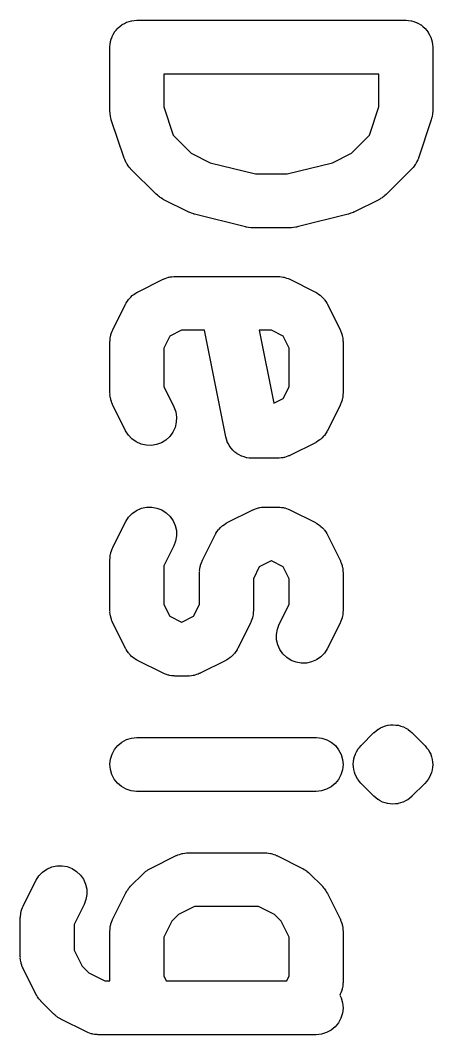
# Model space of a CAD drawing. Extents: x 0.7 to 15.8, y -5 to -0.9.
# Drawn here: x 0.9477 to 1.0382, y -2.9896 to -2.7668 of the extents above; entities that cross this region are included whole.
import ezdxf

# ---------------------------------------------------------------- set-up
doc = ezdxf.new("R2010")
doc.units = 0
doc.header["$MEASUREMENT"] = 0
doc.layers.add('BLACK', color=7, linetype='CONTINUOUS')

msp = doc.modelspace()

# ---------------------------------------------------------------- linework, layer by layer
at = {"layer": 'BLACK', "linetype": 'CONTINUOUS'}
for p, q in [((0.969153, -2.76852), (0.969586, -2.76818)), ((0.969586, -2.76818), (0.970016, -2.76782)), ((0.970016, -2.76782), (0.970035, -2.76781)), ((0.970035, -2.76781), (0.970051, -2.7678)), ((0.970051, -2.7678), (0.970544, -2.76754)), ((0.970544, -2.76754), (0.971034, -2.76728)), ((0.971034, -2.76728), (0.971054, -2.76728)), ((0.971054, -2.76728), (0.971072, -2.76727)), ((0.971072, -2.76727), (0.971607, -2.76711)), ((0.971607, -2.76711), (0.972138, -2.76695)), ((0.972138, -2.76695), (0.972158, -2.76695)), ((0.972158, -2.76695), (0.972178, -2.76694)), ((0.972178, -2.76694), (0.972731, -2.76689)), ((0.972731, -2.76689), (0.973285, -2.76684)), ((0.973285, -2.76684), (1.03234, -2.76684)), ((1.03234, -2.76684), (1.03238, -2.76684)), ((1.03238, -2.76684), (1.03238, -2.76684)), ((1.03238, -2.76684), (1.03238, -2.76684)), ((1.03238, -2.76684), (1.03242, -2.76684)), ((1.03242, -2.76684), (1.03297, -2.7669)), ((1.03297, -2.7669), (1.03353, -2.76696)), ((1.03353, -2.76696), (1.03355, -2.76696)), ((1.03355, -2.76696), (1.03357, -2.76697)), ((1.03357, -2.76697), (1.0341, -2.76714)), ((1.0341, -2.76714), (1.03463, -2.7673)), ((1.03463, -2.7673), (1.03465, -2.76731)), ((1.03465, -2.76731), (1.03467, -2.76732)), ((1.03467, -2.76732), (1.03515, -2.76758)), ((1.03515, -2.76758), (1.03564, -2.76785)), ((1.03564, -2.76785), (1.03566, -2.76786)), ((1.03566, -2.76786), (1.03568, -2.76787)), ((1.03568, -2.76787), (1.0361, -2.76823)), ((1.0361, -2.76823), (1.03653, -2.76858)), ((0.967676, -2.77098), (0.967841, -2.77045)), ((0.967841, -2.77045), (0.96785, -2.77044)), ((0.96785, -2.77044), (0.967857, -2.77042)), ((0.967857, -2.77042), (0.968124, -2.76993)), ((0.968124, -2.76993), (0.968389, -2.76944)), ((0.968389, -2.76944), (0.968402, -2.76942)), ((0.968402, -2.76942), (0.968412, -2.76941)), ((0.968412, -2.76941), (0.968769, -2.76898)), ((0.968769, -2.76898), (0.969123, -2.76855)), ((0.969123, -2.76855), (0.969139, -2.76854)), ((0.969139, -2.76854), (0.969153, -2.76852)), ((1.03653, -2.76858), (1.03654, -2.7686)), ((1.03654, -2.7686), (1.03656, -2.76861)), ((1.03656, -2.76861), (1.03691, -2.76904)), ((1.03691, -2.76904), (1.03726, -2.76948)), ((1.03726, -2.76948), (1.03727, -2.76949)), ((1.03727, -2.76949), (1.03728, -2.76951)), ((1.03728, -2.76951), (1.03754, -2.77)), ((1.03754, -2.77), (1.0378, -2.77049)), ((1.0378, -2.77049), (1.03781, -2.77051)), ((1.03781, -2.77051), (1.03782, -2.77053)), ((1.03782, -2.77053), (1.03797, -2.77107)), ((0.967379, -2.7727), (0.96738, -2.77266)), ((0.967379, -2.77274), (0.967379, -2.7727)), ((0.967379, -2.7727), (0.967379, -2.7727)), ((0.967379, -2.7727), (0.967379, -2.7727)), ((0.967379, -2.7868), (0.967379, -2.77274)), ((0.96738, -2.77266), (0.967442, -2.77211)), ((0.967442, -2.77211), (0.9675, -2.77156)), ((0.9675, -2.77156), (0.967506, -2.77154)), ((0.967506, -2.77154), (0.967508, -2.77152)), ((0.967508, -2.77152), (0.967676, -2.77098)), ((1.03797, -2.77107), (1.03813, -2.7716)), ((1.03813, -2.7716), (1.03813, -2.77162)), ((1.03813, -2.77162), (1.03814, -2.77164)), ((1.03814, -2.77164), (1.03819, -2.77219)), ((1.03819, -2.77219), (1.03825, -2.77274)), ((1.03825, -2.77274), (1.03825, -2.7868)), ((0.97919, -2.77865), (0.97919, -2.78585)), ((1.02643, -2.77865), (0.97919, -2.77865)), ((1.02643, -2.78585), (1.02643, -2.77865)), ((0.97919, -2.78585), (0.981258, -2.79205)), ((1.02437, -2.79205), (1.02643, -2.78585)), ((0.967411, -2.78713), (0.967379, -2.7868)), ((0.967416, -2.78747), (0.967411, -2.78713)), ((0.967468, -2.78771), (0.967416, -2.78747)), ((0.967492, -2.78795), (0.967468, -2.78771)), ((0.967587, -2.78827), (0.967492, -2.78795)), ((0.967657, -2.78859), (0.967587, -2.78827)), ((1.03802, -2.78835), (1.03794, -2.78867)), ((1.03812, -2.78803), (1.03802, -2.78835)), ((1.03814, -2.78779), (1.03812, -2.78803)), ((1.0382, -2.78755), (1.03814, -2.78779)), ((1.03821, -2.78722), (1.0382, -2.78755)), ((1.03824, -2.78689), (1.03821, -2.78722)), ((1.03825, -2.7868), (1.03824, -2.78689)), ((0.967682, -2.78867), (0.967657, -2.78859)), ((0.970494, -2.79711), (0.967682, -2.78867)), ((1.03794, -2.78867), (1.03513, -2.79711)), ((0.981258, -2.79205), (0.985219, -2.79601)), ((1.02041, -2.79601), (1.02437, -2.79205)), ((0.970565, -2.79727), (0.970494, -2.79711)), ((0.970614, -2.79743), (0.970565, -2.79727)), ((0.985219, -2.79601), (0.989407, -2.7981)), ((1.01622, -2.7981), (1.02041, -2.79601)), ((1.03503, -2.79734), (1.03498, -2.79751)), ((1.0351, -2.79719), (1.03503, -2.79734)), ((1.03513, -2.79711), (1.0351, -2.79719)), ((0.970799, -2.79779), (0.970614, -2.79743)), ((0.970964, -2.79816), (0.970799, -2.79779)), ((0.971064, -2.7983), (0.970964, -2.79816)), ((0.971144, -2.79846), (0.971064, -2.7983)), ((0.971396, -2.79877), (0.971144, -2.79846)), ((0.971629, -2.7991), (0.971396, -2.79877)), ((0.971755, -2.79922), (0.971629, -2.7991)), ((0.971863, -2.79936), (0.971755, -2.79922)), ((0.971921, -2.79942), (0.971863, -2.79936)), ((0.977545, -2.80504), (0.971921, -2.79942)), ((0.989407, -2.7981), (0.999321, -2.80058)), ((1.0063, -2.80058), (1.01622, -2.7981)), ((1.0337, -2.79942), (1.02808, -2.80504)), ((1.03381, -2.79928), (1.0337, -2.79942)), ((1.03394, -2.79916), (1.03381, -2.79928)), ((1.03418, -2.79884), (1.03394, -2.79916)), ((1.03443, -2.79853), (1.03418, -2.79884)), ((1.03452, -2.79837), (1.03443, -2.79853)), ((1.03462, -2.79823), (1.03452, -2.79837)), ((1.03479, -2.79787), (1.03462, -2.79823)), ((1.03498, -2.79751), (1.03479, -2.79787)), ((0.999321, -2.80058), (1.0063, -2.80058)), ((0.977802, -2.80525), (0.977545, -2.80504)), ((0.97804, -2.80548), (0.977802, -2.80525)), ((0.978246, -2.80562), (0.97804, -2.80548)), ((0.978436, -2.80577), (0.978246, -2.80562)), ((0.978728, -2.80593), (0.978436, -2.80577)), ((0.979007, -2.80611), (0.978728, -2.80593)), ((0.97908, -2.80615), (0.979007, -2.80611)), ((0.984704, -2.80896), (0.97908, -2.80615)), ((1.02654, -2.80615), (1.02092, -2.80896)), ((1.02682, -2.80597), (1.02654, -2.80615)), ((1.02712, -2.80582), (1.02682, -2.80597)), ((1.02731, -2.80566), (1.02712, -2.80582)), ((1.02752, -2.80553), (1.02731, -2.80566)), ((1.02776, -2.80531), (1.02752, -2.80553)), ((1.02802, -2.8051), (1.02776, -2.80531)), ((1.02808, -2.80504), (1.02802, -2.8051)), ((0.98473, -2.80897), (0.984704, -2.80896)), ((0.984753, -2.80898), (0.98473, -2.80897)), ((0.985268, -2.80917), (0.984753, -2.80898)), ((0.985781, -2.80937), (0.985268, -2.80917)), ((0.985807, -2.80938), (0.985781, -2.80937)), ((0.985833, -2.80939), (0.985807, -2.80938)), ((0.985913, -2.80941), (0.985833, -2.80939)), ((0.997162, -2.81222), (0.985913, -2.80941)), ((1.01971, -2.80941), (1.00846, -2.81222)), ((1.01974, -2.8094), (1.01971, -2.80941)), ((1.01976, -2.80939), (1.01974, -2.8094)), ((1.02028, -2.8092), (1.01976, -2.80939)), ((1.0208, -2.80902), (1.02028, -2.8092)), ((1.02082, -2.809), (1.0208, -2.80902)), ((1.02085, -2.809), (1.02082, -2.809)), ((1.02092, -2.80896), (1.02085, -2.809)), ((0.997266, -2.81223), (0.997162, -2.81222)), ((0.997366, -2.81227), (0.997266, -2.81223)), ((0.997835, -2.81232), (0.997366, -2.81227)), ((0.998302, -2.81239), (0.997835, -2.81232)), ((0.998407, -2.81238), (0.998302, -2.81239)), ((0.998511, -2.81239), (0.998407, -2.81238)), ((0.998594, -2.81239), (0.998511, -2.81239)), ((1.00703, -2.81239), (0.998594, -2.81239)), ((1.00714, -2.81238), (1.00703, -2.81239)), ((1.00724, -2.81239), (1.00714, -2.81238)), ((1.00771, -2.81233), (1.00724, -2.81239)), ((1.00818, -2.81228), (1.00771, -2.81233)), ((1.00828, -2.81225), (1.00818, -2.81228)), ((1.00838, -2.81224), (1.00828, -2.81225)), ((1.00846, -2.81222), (1.00838, -2.81224)), ((0.973456, -2.82652), (0.97908, -2.8237)), ((0.97908, -2.8237), (0.979154, -2.82367)), ((0.979154, -2.82367), (0.979317, -2.82361)), ((0.979317, -2.82361), (0.979471, -2.82353)), ((0.979471, -2.82353), (0.979857, -2.82341)), ((0.979857, -2.82341), (0.980236, -2.82327)), ((0.980236, -2.82327), (0.980408, -2.82324)), ((0.980408, -2.82324), (0.980574, -2.82319)), ((0.980574, -2.82319), (0.980976, -2.82315)), ((0.980976, -2.82315), (0.981374, -2.82309)), ((0.981374, -2.82309), (0.981548, -2.8231)), ((0.981548, -2.8231), (0.981721, -2.82308)), ((0.981721, -2.82308), (1.00422, -2.82308)), ((1.00422, -2.82308), (1.0043, -2.82308)), ((1.0043, -2.82308), (1.00447, -2.8231)), ((1.00447, -2.8231), (1.00465, -2.8231)), ((1.00465, -2.8231), (1.00504, -2.82316)), ((1.00504, -2.82316), (1.00545, -2.82321)), ((1.00545, -2.82321), (1.00561, -2.82326)), ((1.00561, -2.82326), (1.00578, -2.82329)), ((1.00578, -2.82329), (1.00616, -2.82344)), ((1.00616, -2.82344), (1.00654, -2.82356)), ((1.00654, -2.82356), (1.0067, -2.82364)), ((1.0067, -2.82364), (1.00686, -2.8237)), ((1.00686, -2.8237), (1.01248, -2.82652)), ((0.970974, -2.82886), (0.971235, -2.82849)), ((0.971235, -2.82849), (0.971479, -2.82812)), ((0.971479, -2.82812), (0.971568, -2.82803)), ((0.971568, -2.82803), (0.971642, -2.82792)), ((0.971642, -2.82792), (0.971969, -2.82761)), ((0.971969, -2.82761), (0.972282, -2.82729)), ((0.972282, -2.82729), (0.972387, -2.82722)), ((0.972387, -2.82722), (0.97248, -2.82713)), ((0.97248, -2.82713), (0.97286, -2.82689)), ((0.97286, -2.82689), (0.973231, -2.82664)), ((0.973231, -2.82664), (0.973348, -2.82658)), ((0.973348, -2.82658), (0.973456, -2.82652)), ((1.01248, -2.82652), (1.01256, -2.82655)), ((1.01256, -2.82655), (1.01266, -2.82662)), ((1.01266, -2.82662), (1.01278, -2.82668)), ((1.01278, -2.82668), (1.01315, -2.82694)), ((1.01315, -2.82694), (1.01352, -2.82718)), ((1.01352, -2.82718), (1.01362, -2.82727)), ((1.01362, -2.82727), (1.01372, -2.82734)), ((1.01372, -2.82734), (1.01403, -2.82767)), ((1.01403, -2.82767), (1.01435, -2.82798)), ((1.01435, -2.82798), (1.01442, -2.82809)), ((1.01442, -2.82809), (1.01451, -2.82818)), ((1.01451, -2.82818), (1.01475, -2.82856)), ((0.968003, -2.83478), (0.970815, -2.82916)), ((0.970815, -2.82916), (0.970852, -2.82908)), ((0.970852, -2.82908), (0.970921, -2.82898)), ((0.970921, -2.82898), (0.970974, -2.82886)), ((1.01475, -2.82856), (1.01501, -2.82893)), ((1.01501, -2.82893), (1.01506, -2.82905)), ((1.01506, -2.82905), (1.01512, -2.82916)), ((1.01512, -2.82916), (1.01794, -2.83478)), ((0.967735, -2.83548), (0.967857, -2.8351)), ((0.967857, -2.8351), (0.96794, -2.83494)), ((0.96794, -2.83494), (0.968003, -2.83478)), ((0.983115, -2.83489), (0.980498, -2.8362)), ((0.988128, -2.83489), (0.983115, -2.83489)), ((0.992803, -2.85827), (0.988128, -2.83489)), ((1.00017, -2.83489), (1.00338, -2.85092)), ((1.00282, -2.83489), (1.00017, -2.83489)), ((1.00544, -2.8362), (1.00282, -2.83489)), ((1.01794, -2.83478), (1.01797, -2.83486)), ((1.01797, -2.83486), (1.01803, -2.83502)), ((1.01803, -2.83502), (1.01811, -2.83517)), ((1.01811, -2.83517), (1.01823, -2.83556)), ((0.967379, -2.83742), (0.96738, -2.83734)), ((0.967379, -2.84867), (0.967379, -2.83742)), ((0.96738, -2.83734), (0.967399, -2.83717)), ((0.967395, -2.83699), (0.967463, -2.8366)), ((0.967399, -2.83717), (0.967395, -2.83699)), ((0.967463, -2.8366), (0.967508, -2.83619)), ((0.967508, -2.83619), (0.967561, -2.83603)), ((0.967561, -2.83603), (0.96759, -2.83586)), ((0.96759, -2.83586), (0.967735, -2.83548)), ((0.980498, -2.8362), (0.97919, -2.83882)), ((1.00675, -2.83882), (1.00544, -2.8362)), ((1.01823, -2.83556), (1.01837, -2.83594)), ((1.01837, -2.83594), (1.0184, -2.83611)), ((1.0184, -2.83611), (1.01845, -2.83628)), ((1.01845, -2.83628), (1.01849, -2.83668)), ((1.01849, -2.83668), (1.01855, -2.83708)), ((1.01855, -2.83708), (1.01854, -2.83725)), ((1.01854, -2.83725), (1.01856, -2.83742)), ((1.01856, -2.83742), (1.01856, -2.84867)), ((0.97919, -2.83882), (0.97919, -2.84728)), ((1.00675, -2.84728), (1.00675, -2.83882)), ((0.97919, -2.84728), (0.981379, -2.85165)), ((1.00544, -2.84989), (1.00675, -2.84728)), ((0.967396, -2.84884), (0.967379, -2.84867)), ((0.967389, -2.84902), (0.967396, -2.84884)), ((0.967452, -2.84942), (0.967389, -2.84902)), ((0.967492, -2.84982), (0.967452, -2.84942)), ((0.967542, -2.84998), (0.967492, -2.84982)), ((0.967569, -2.85016), (0.967542, -2.84998)), ((0.967708, -2.85054), (0.967569, -2.85016)), ((0.967825, -2.85092), (0.967708, -2.85054)), ((1.00338, -2.85092), (1.00544, -2.84989)), ((1.0182, -2.85061), (1.01808, -2.851)), ((1.01835, -2.85024), (1.0182, -2.85061)), ((1.01838, -2.85006), (1.01835, -2.85024)), ((1.01843, -2.8499), (1.01838, -2.85006)), ((1.01848, -2.8495), (1.01843, -2.8499)), ((1.01854, -2.8491), (1.01848, -2.8495)), ((1.01856, -2.84875), (1.01854, -2.84893)), ((1.01854, -2.84893), (1.01854, -2.8491)), ((1.01856, -2.84867), (1.01856, -2.84875)), ((0.967906, -2.85108), (0.967825, -2.85092)), ((0.967966, -2.85124), (0.967906, -2.85108)), ((0.968003, -2.85131), (0.967966, -2.85124)), ((0.970815, -2.85694), (0.968003, -2.85131)), ((0.981379, -2.85165), (0.981415, -2.85173)), ((0.981415, -2.85173), (0.981812, -2.85281)), ((0.981812, -2.85281), (0.981992, -2.85395)), ((1.01794, -2.85131), (1.01512, -2.85694)), ((1.018, -2.85115), (1.01794, -2.85131)), ((1.01808, -2.851), (1.018, -2.85115)), ((0.981947, -2.8551), (0.981679, -2.85622)), ((0.981992, -2.85395), (0.981947, -2.8551)), ((0.971428, -2.85791), (0.970815, -2.85694)), ((0.981199, -2.85727), (0.980524, -2.8582)), ((0.981679, -2.85622), (0.981199, -2.85727)), ((1.01497, -2.85723), (1.0147, -2.8576)), ((1.01502, -2.85712), (1.01497, -2.85723)), ((1.01509, -2.85701), (1.01502, -2.85712)), ((1.01512, -2.85694), (1.01509, -2.85701)), ((0.97222, -2.85875), (0.971428, -2.85791)), ((0.973159, -2.85942), (0.97222, -2.85875)), ((0.97421, -2.85989), (0.973159, -2.85942)), ((0.978701, -2.8596), (0.977622, -2.86)), ((0.979681, -2.85899), (0.978701, -2.8596)), ((0.980524, -2.8582), (0.979681, -2.85899)), ((0.992963, -2.85879), (0.992803, -2.85827)), ((0.993118, -2.85932), (0.992963, -2.85879)), ((0.993131, -2.85934), (0.993118, -2.85932)), ((0.993138, -2.85937), (0.993131, -2.85934)), ((0.993398, -2.85985), (0.993138, -2.85937)), ((1.01248, -2.85958), (1.00686, -2.86239)), ((1.01259, -2.85951), (1.01248, -2.85958)), ((1.01271, -2.85946), (1.01259, -2.85951)), ((1.01308, -2.8592), (1.01271, -2.85946)), ((1.01346, -2.85896), (1.01308, -2.8592)), ((1.01355, -2.85888), (1.01346, -2.85896)), ((1.01366, -2.8588), (1.01355, -2.85888)), ((1.01397, -2.85848), (1.01366, -2.8588)), ((1.0143, -2.85817), (1.01397, -2.85848)), ((1.01437, -2.85807), (1.0143, -2.85817)), ((1.01446, -2.85798), (1.01437, -2.85807)), ((1.0147, -2.8576), (1.01446, -2.85798)), ((0.975333, -2.86015), (0.97421, -2.85989)), ((0.976485, -2.86019), (0.975333, -2.86015)), ((0.977622, -2.86), (0.976485, -2.86019)), ((0.993652, -2.86034), (0.993398, -2.85985)), ((0.993669, -2.86036), (0.993652, -2.86034)), ((0.993681, -2.86039), (0.993669, -2.86036)), ((0.99403, -2.86081), (0.993681, -2.86039)), ((0.994375, -2.86124), (0.99403, -2.86081)), ((0.994395, -2.86126), (0.994375, -2.86124)), ((0.994412, -2.86128), (0.994395, -2.86126)), ((0.994838, -2.86163), (0.994412, -2.86128)), ((0.995257, -2.86198), (0.994838, -2.86163)), ((0.99528, -2.86199), (0.995257, -2.86198)), ((0.995301, -2.86201), (0.99528, -2.86199)), ((0.995789, -2.86227), (0.995301, -2.86201)), ((0.996267, -2.86254), (0.995789, -2.86227)), ((0.996293, -2.86254), (0.996267, -2.86254)), ((0.996316, -2.86256), (0.996293, -2.86254)), ((0.996842, -2.86272), (0.996316, -2.86256)), ((0.997366, -2.86288), (0.996842, -2.86272)), ((0.997392, -2.86289), (0.997366, -2.86288)), ((0.997418, -2.86289), (0.997392, -2.86289)), ((0.997966, -2.86295), (0.997418, -2.86289)), ((0.998511, -2.86301), (0.997966, -2.86295)), ((0.998563, -2.86301), (0.998511, -2.86301)), ((0.998564, -2.86301), (0.998563, -2.86301)), ((0.998565, -2.86301), (0.998564, -2.86301)), ((0.998594, -2.86301), (0.998565, -2.86301)), ((1.00422, -2.86301), (0.998594, -2.86301)), ((1.00439, -2.863), (1.00422, -2.86301)), ((1.00456, -2.863), (1.00439, -2.863)), ((1.00496, -2.86294), (1.00456, -2.863)), ((1.00537, -2.8629), (1.00496, -2.86294)), ((1.00553, -2.86285), (1.00537, -2.8629)), ((1.0057, -2.86282), (1.00553, -2.86285)), ((1.00608, -2.86268), (1.0057, -2.86282)), ((1.00647, -2.86257), (1.00608, -2.86268)), ((1.00662, -2.86249), (1.00647, -2.86257)), ((1.00679, -2.86243), (1.00662, -2.86249)), ((1.00686, -2.86239), (1.00679, -2.86243)), ((0.971479, -2.87592), (0.972282, -2.8751)), ((0.972282, -2.8751), (0.973231, -2.87444)), ((0.973231, -2.87444), (0.974288, -2.87398)), ((0.974288, -2.87398), (0.975414, -2.87374)), ((0.975414, -2.87374), (0.976567, -2.87372)), ((0.976567, -2.87372), (0.977701, -2.87392)), ((0.977701, -2.87392), (0.978775, -2.87434)), ((0.978775, -2.87434), (0.979746, -2.87496)), ((0.979746, -2.87496), (0.980578, -2.87576)), ((0.993141, -2.87713), (0.998765, -2.87432)), ((0.998765, -2.87432), (0.998839, -2.87429)), ((0.998839, -2.87429), (0.999002, -2.87423)), ((0.999002, -2.87423), (0.999156, -2.87414)), ((0.999156, -2.87414), (0.999542, -2.87403)), ((0.999542, -2.87403), (0.999921, -2.87389)), ((0.999921, -2.87389), (1.00009, -2.87386)), ((1.00009, -2.87386), (1.00026, -2.87381)), ((1.00026, -2.87381), (1.00066, -2.87377)), ((1.00066, -2.87377), (1.00106, -2.87371)), ((1.00106, -2.87371), (1.00123, -2.87372)), ((1.00123, -2.87372), (1.00141, -2.8737)), ((1.00141, -2.8737), (1.00422, -2.8737)), ((1.00422, -2.8737), (1.0043, -2.8737)), ((1.0043, -2.8737), (1.00447, -2.87372)), ((1.00447, -2.87372), (1.00465, -2.87371)), ((1.00465, -2.87371), (1.00504, -2.87378)), ((1.00504, -2.87378), (1.00545, -2.87383)), ((1.00545, -2.87383), (1.00561, -2.87388)), ((1.00561, -2.87388), (1.00578, -2.87391)), ((1.00578, -2.87391), (1.00616, -2.87405)), ((1.00616, -2.87405), (1.00654, -2.87418)), ((1.00654, -2.87418), (1.0067, -2.87426)), ((1.0067, -2.87426), (1.00686, -2.87432)), ((1.00686, -2.87432), (1.01248, -2.87713)), ((0.968003, -2.88259), (0.970815, -2.87696)), ((0.970815, -2.87696), (0.970852, -2.87689)), ((0.970852, -2.87689), (0.971479, -2.87592)), ((0.980578, -2.87576), (0.98124, -2.8767)), ((0.98124, -2.8767), (0.981706, -2.87776)), ((0.992165, -2.87775), (0.992546, -2.87751)), ((0.992546, -2.87751), (0.992916, -2.87725)), ((0.992916, -2.87725), (0.993033, -2.8772)), ((0.993033, -2.8772), (0.993141, -2.87713)), ((1.01248, -2.87713), (1.01256, -2.87717)), ((1.01256, -2.87717), (1.01266, -2.87724)), ((1.01266, -2.87724), (1.01278, -2.87729)), ((1.01278, -2.87729), (1.01315, -2.87756)), ((0.981706, -2.87776), (0.981958, -2.87888)), ((0.981958, -2.87888), (0.981987, -2.88003)), ((0.9905, -2.87978), (0.990537, -2.8797)), ((0.990537, -2.8797), (0.990606, -2.8796)), ((0.990606, -2.8796), (0.990659, -2.87948)), ((0.990659, -2.87948), (0.99092, -2.87911)), ((0.99092, -2.87911), (0.991164, -2.87874)), ((0.991164, -2.87874), (0.991253, -2.87864)), ((0.991253, -2.87864), (0.991327, -2.87854)), ((0.991327, -2.87854), (0.991654, -2.87823)), ((0.991654, -2.87823), (0.991967, -2.87791)), ((0.991967, -2.87791), (0.992072, -2.87784)), ((0.992072, -2.87784), (0.992165, -2.87775)), ((1.01315, -2.87756), (1.01352, -2.8778)), ((1.01352, -2.8778), (1.01362, -2.87789)), ((1.01362, -2.87789), (1.01372, -2.87796)), ((1.01372, -2.87796), (1.01403, -2.87829)), ((1.01403, -2.87829), (1.01435, -2.8786)), ((1.01435, -2.8786), (1.01442, -2.87871)), ((1.01442, -2.87871), (1.01451, -2.8788)), ((1.01451, -2.8788), (1.01475, -2.87918)), ((1.01475, -2.87918), (1.01501, -2.87955)), ((1.01501, -2.87955), (1.01506, -2.87967)), ((1.01506, -2.87967), (1.01512, -2.87978)), ((0.981791, -2.88117), (0.981379, -2.88225)), ((0.981987, -2.88003), (0.981791, -2.88117)), ((0.987688, -2.8854), (0.9905, -2.87978)), ((1.01512, -2.87978), (1.01794, -2.8854)), ((0.967463, -2.8844), (0.967508, -2.884)), ((0.967508, -2.884), (0.967561, -2.88384)), ((0.967561, -2.88384), (0.96759, -2.88366)), ((0.96759, -2.88366), (0.967735, -2.88329)), ((0.967735, -2.88329), (0.967857, -2.8829)), ((0.967857, -2.8829), (0.96794, -2.88275)), ((0.96794, -2.88275), (0.968003, -2.88259)), ((0.981379, -2.88225), (0.97919, -2.88662)), ((0.967379, -2.88523), (0.96738, -2.88515)), ((0.967379, -2.89648), (0.967379, -2.88523)), ((0.96738, -2.88515), (0.967399, -2.88497)), ((0.967395, -2.8848), (0.967463, -2.8844)), ((0.967399, -2.88497), (0.967395, -2.8848)), ((0.987275, -2.88648), (0.98742, -2.8861)), ((0.98742, -2.8861), (0.987542, -2.88571)), ((0.987542, -2.88571), (0.987625, -2.88556)), ((0.987625, -2.88556), (0.987688, -2.8854)), ((1.0028, -2.88551), (1.00018, -2.88682)), ((1.00282, -2.88551), (1.0028, -2.88551)), ((1.00544, -2.88682), (1.00282, -2.88551)), ((1.01794, -2.8854), (1.01797, -2.88547)), ((1.01797, -2.88547), (1.01803, -2.88564)), ((1.01803, -2.88564), (1.01811, -2.88579)), ((1.01811, -2.88579), (1.01823, -2.88618)), ((1.01823, -2.88618), (1.01837, -2.88656)), ((0.97919, -2.88662), (0.97919, -2.89508)), ((0.987064, -2.88804), (0.987065, -2.88796)), ((0.987064, -2.89508), (0.987064, -2.88804)), ((0.987065, -2.88796), (0.987084, -2.88779)), ((0.98708, -2.88761), (0.987148, -2.88721)), ((0.987084, -2.88779), (0.98708, -2.88761)), ((0.987148, -2.88721), (0.987193, -2.88681)), ((0.987193, -2.88681), (0.987246, -2.88665)), ((0.987246, -2.88665), (0.987275, -2.88648)), ((1.00018, -2.88682), (0.998875, -2.88944)), ((1.00675, -2.88944), (1.00544, -2.88682)), ((1.01837, -2.88656), (1.0184, -2.88673)), ((1.0184, -2.88673), (1.01845, -2.88689)), ((1.01845, -2.88689), (1.01849, -2.8873)), ((1.01849, -2.8873), (1.01855, -2.88769)), ((1.01855, -2.88769), (1.01854, -2.88787)), ((1.01854, -2.88787), (1.01856, -2.88804)), ((1.01856, -2.88804), (1.01856, -2.89648)), ((0.998875, -2.88944), (0.998875, -2.89648)), ((1.00675, -2.89508), (1.00675, -2.88944)), ((0.97919, -2.89508), (0.980498, -2.8977)), ((0.985756, -2.8977), (0.987064, -2.89508)), ((1.00456, -2.89946), (1.00675, -2.89508)), ((0.967396, -2.89665), (0.967379, -2.89648)), ((0.967389, -2.89682), (0.967396, -2.89665)), ((0.967452, -2.89722), (0.967389, -2.89682)), ((0.967492, -2.89762), (0.967452, -2.89722)), ((0.998791, -2.8973), (0.998746, -2.89771)), ((0.99886, -2.89691), (0.998791, -2.8973)), ((0.998875, -2.89656), (0.998855, -2.89673)), ((0.998855, -2.89673), (0.99886, -2.89691)), ((0.998875, -2.89648), (0.998875, -2.89656)), ((1.01848, -2.8973), (1.01843, -2.89771)), ((1.01854, -2.89691), (1.01848, -2.8973)), ((1.01856, -2.89656), (1.01854, -2.89673)), ((1.01854, -2.89673), (1.01854, -2.89691)), ((1.01856, -2.89648), (1.01856, -2.89656)), ((0.967542, -2.89779), (0.967492, -2.89762)), ((0.967569, -2.89796), (0.967542, -2.89779)), ((0.967708, -2.89834), (0.967569, -2.89796)), ((0.967825, -2.89873), (0.967708, -2.89834)), ((0.967906, -2.89888), (0.967825, -2.89873)), ((0.967966, -2.89904), (0.967906, -2.89888)), ((0.968003, -2.89912), (0.967966, -2.89904)), ((0.970815, -2.90474), (0.968003, -2.89912)), ((0.980498, -2.8977), (0.983115, -2.89901)), ((0.983115, -2.89901), (0.983139, -2.89901)), ((0.983139, -2.89901), (0.985756, -2.8977)), ((0.998252, -2.89912), (0.99544, -2.90474)), ((0.998314, -2.89896), (0.998252, -2.89912)), ((0.998398, -2.8988), (0.998314, -2.89896)), ((0.99852, -2.89842), (0.998398, -2.8988)), ((0.998664, -2.89804), (0.99852, -2.89842)), ((0.998693, -2.89787), (0.998664, -2.89804)), ((0.998746, -2.89771), (0.998693, -2.89787)), ((1.00415, -2.90054), (1.00456, -2.89946)), ((1.01794, -2.89912), (1.01512, -2.90474)), ((1.018, -2.89896), (1.01794, -2.89912)), ((1.01808, -2.8988), (1.018, -2.89896)), ((1.0182, -2.89842), (1.01808, -2.8988)), ((1.01835, -2.89804), (1.0182, -2.89842)), ((1.01838, -2.89787), (1.01835, -2.89804)), ((1.01843, -2.89771), (1.01838, -2.89787)), ((1.00395, -2.90167), (1.00415, -2.90054)), ((1.00398, -2.90283), (1.00395, -2.90167)), ((1.00423, -2.90395), (1.00398, -2.90283)), ((1.0047, -2.905), (1.00423, -2.90395)), ((0.970883, -2.90485), (0.970815, -2.90474)), ((0.970933, -2.90497), (0.970883, -2.90485)), ((0.971189, -2.90534), (0.970933, -2.90497)), ((0.971428, -2.90572), (0.971189, -2.90534)), ((0.971516, -2.90581), (0.971428, -2.90572)), ((0.971588, -2.90592), (0.971516, -2.90581)), ((0.971911, -2.90623), (0.971588, -2.90592)), ((0.97222, -2.90656), (0.971911, -2.90623)), ((0.994285, -2.90629), (0.993972, -2.90661)), ((0.994612, -2.90598), (0.994285, -2.90629)), ((0.994686, -2.90587), (0.994612, -2.90598)), ((0.994775, -2.90578), (0.994686, -2.90587)), ((0.995019, -2.90541), (0.994775, -2.90578)), ((0.99528, -2.90504), (0.995019, -2.90541)), ((0.995333, -2.90492), (0.99528, -2.90504)), ((0.995402, -2.90482), (0.995333, -2.90492)), ((0.99544, -2.90474), (0.995402, -2.90482)), ((1.00536, -2.90595), (1.0047, -2.905)), ((1.00619, -2.90675), (1.00536, -2.90595)), ((1.01446, -2.90578), (1.01366, -2.90661)), ((1.01509, -2.90482), (1.01446, -2.90578)), ((1.01512, -2.90474), (1.01509, -2.90482)), ((0.972324, -2.90663), (0.97222, -2.90656)), ((0.972415, -2.90672), (0.972324, -2.90663)), ((0.972792, -2.90696), (0.972415, -2.90672)), ((0.973159, -2.90722), (0.972792, -2.90696)), ((0.973275, -2.90728), (0.973159, -2.90722)), ((0.973382, -2.90735), (0.973275, -2.90728)), ((0.973456, -2.90738), (0.973382, -2.90735)), ((0.97908, -2.9102), (0.973456, -2.90738)), ((0.992799, -2.90738), (0.987174, -2.9102)), ((0.992907, -2.90732), (0.992799, -2.90738)), ((0.993024, -2.90727), (0.992907, -2.90732)), ((0.993394, -2.90701), (0.993024, -2.90727)), ((0.993774, -2.90677), (0.993394, -2.90701)), ((0.993867, -2.90668), (0.993774, -2.90677)), ((0.993972, -2.90661), (0.993867, -2.90668)), ((1.00716, -2.90737), (1.00619, -2.90675)), ((1.00824, -2.90779), (1.00716, -2.90737)), ((1.00937, -2.90799), (1.00824, -2.90779)), ((1.01052, -2.90797), (1.00937, -2.90799)), ((1.01165, -2.90772), (1.01052, -2.90797)), ((1.01271, -2.90727), (1.01165, -2.90772)), ((1.01366, -2.90661), (1.01271, -2.90727)), ((0.979242, -2.91026), (0.97908, -2.9102)), ((0.979395, -2.91034), (0.979242, -2.91026)), ((0.979779, -2.91046), (0.979395, -2.91034)), ((0.980156, -2.91061), (0.979779, -2.91046)), ((0.980327, -2.91064), (0.980156, -2.91061)), ((0.980493, -2.91069), (0.980327, -2.91064)), ((0.980894, -2.91074), (0.980493, -2.91069)), ((0.981292, -2.9108), (0.980894, -2.91074)), ((0.981466, -2.9108), (0.981292, -2.9108)), ((0.981639, -2.91082), (0.981466, -2.9108)), ((0.981721, -2.91082), (0.981639, -2.91082)), ((0.984533, -2.91082), (0.981721, -2.91082)), ((0.984706, -2.9108), (0.984533, -2.91082)), ((0.98488, -2.91081), (0.984706, -2.9108)), ((0.985278, -2.91075), (0.98488, -2.91081)), ((0.98568, -2.91071), (0.985278, -2.91075)), ((0.985847, -2.91066), (0.98568, -2.91071)), ((0.986018, -2.91063), (0.985847, -2.91066)), ((0.986397, -2.91049), (0.986018, -2.91063)), ((0.986784, -2.91037), (0.986397, -2.91049)), ((0.986937, -2.91029), (0.986784, -2.91037)), ((0.9871, -2.91023), (0.986937, -2.91029)), ((0.987174, -2.9102), (0.9871, -2.91023)), ((1.02681, -2.9222), (1.0273, -2.92194)), ((1.0273, -2.92194), (1.02732, -2.92194)), ((1.02732, -2.92194), (1.02733, -2.92193)), ((1.02733, -2.92193), (1.02787, -2.92177)), ((1.02787, -2.92177), (1.0284, -2.92161)), ((1.0284, -2.92161), (1.02842, -2.92161)), ((1.02842, -2.92161), (1.02844, -2.92161)), ((1.02844, -2.92161), (1.02899, -2.92156)), ((1.02899, -2.92156), (1.02955, -2.92151)), ((1.02955, -2.92151), (1.02957, -2.92151)), ((1.02957, -2.92151), (1.02959, -2.92151)), ((1.02959, -2.92151), (1.03014, -2.92157)), ((1.03014, -2.92157), (1.03069, -2.92162)), ((1.03069, -2.92162), (1.03071, -2.92163)), ((1.03071, -2.92163), (1.03074, -2.92163)), ((1.03074, -2.92163), (1.03127, -2.9218)), ((1.03127, -2.9218), (1.0318, -2.92196)), ((1.0318, -2.92196), (1.03182, -2.92197)), ((1.03182, -2.92197), (1.03184, -2.92198)), ((1.03184, -2.92198), (1.03232, -2.92224)), ((1.02254, -2.92605), (1.02535, -2.92324)), ((1.02535, -2.92324), (1.02538, -2.92321)), ((1.02538, -2.92321), (1.02541, -2.92318)), ((1.02538, -2.92321), (1.02538, -2.92321)), ((1.02538, -2.92321), (1.02538, -2.92321)), ((1.02541, -2.92318), (1.02584, -2.92283)), ((1.02584, -2.92283), (1.02628, -2.92248)), ((1.02628, -2.92248), (1.02629, -2.92247)), ((1.02629, -2.92247), (1.02631, -2.92246)), ((1.02631, -2.92246), (1.02681, -2.9222)), ((1.03232, -2.92224), (1.03281, -2.9225)), ((1.03281, -2.9225), (1.03283, -2.92252)), ((1.03283, -2.92252), (1.03285, -2.92253)), ((1.03285, -2.92253), (1.03327, -2.92288)), ((1.03327, -2.92288), (1.0337, -2.92324)), ((1.0337, -2.92324), (1.03652, -2.92605)), ((0.968389, -2.92692), (0.969123, -2.92603)), ((0.969123, -2.92603), (0.970016, -2.9253)), ((0.970016, -2.9253), (0.971034, -2.92476)), ((0.971034, -2.92476), (0.972138, -2.92443)), ((0.972138, -2.92443), (0.973285, -2.92432)), ((0.973285, -2.92432), (1.01265, -2.92432)), ((1.01265, -2.92432), (1.01274, -2.92432)), ((1.01274, -2.92432), (1.01388, -2.92445)), ((1.01388, -2.92445), (1.01498, -2.9248)), ((1.01498, -2.9248), (1.01599, -2.92535)), ((1.01599, -2.92535), (1.01687, -2.92609)), ((1.01687, -2.92609), (1.0176, -2.92699)), ((1.02183, -2.9269), (1.02219, -2.92648)), ((1.02219, -2.92648), (1.02254, -2.92605)), ((1.03652, -2.92605), (1.03654, -2.92608)), ((1.03654, -2.92608), (1.03654, -2.92608)), ((1.03654, -2.92608), (1.03655, -2.92608)), ((1.03655, -2.92608), (1.03656, -2.92609)), ((1.03656, -2.92609), (1.03656, -2.92609)), ((1.03656, -2.92609), (1.03656, -2.92609)), ((1.03656, -2.92609), (1.03657, -2.92611)), ((1.03657, -2.92611), (1.03692, -2.92654)), ((1.03692, -2.92654), (1.03727, -2.92697)), ((0.9675, -2.92904), (0.967841, -2.92794)), ((0.967841, -2.92794), (0.968389, -2.92692)), ((1.0176, -2.92699), (1.01813, -2.92801)), ((1.01813, -2.92801), (1.01846, -2.92912)), ((1.02093, -2.92902), (1.0211, -2.92849)), ((1.0211, -2.92849), (1.02126, -2.92795)), ((1.02126, -2.92795), (1.02127, -2.92794)), ((1.02127, -2.92794), (1.02128, -2.92793)), ((1.02127, -2.92794), (1.02127, -2.92794)), ((1.02128, -2.92792), (1.02155, -2.92743)), ((1.02128, -2.92793), (1.02128, -2.92792)), ((1.02155, -2.92743), (1.02181, -2.92694)), ((1.02181, -2.92693), (1.02182, -2.92692)), ((1.02181, -2.92694), (1.02181, -2.92693)), ((1.02182, -2.92692), (1.02183, -2.92691)), ((1.02183, -2.92691), (1.02183, -2.9269)), ((1.03727, -2.92697), (1.03727, -2.92698)), ((1.03727, -2.92698), (1.03728, -2.92699)), ((1.03728, -2.92699), (1.03729, -2.927)), ((1.03729, -2.927), (1.03729, -2.92701)), ((1.03729, -2.92701), (1.03755, -2.9275)), ((1.03755, -2.9275), (1.03781, -2.92799)), ((1.03781, -2.92799), (1.03781, -2.928)), ((1.03781, -2.928), (1.03782, -2.92801)), ((1.03782, -2.92801), (1.03782, -2.92802)), ((1.03782, -2.92802), (1.03782, -2.92803)), ((1.03782, -2.92803), (1.03798, -2.92856)), ((1.03798, -2.92856), (1.03814, -2.9291)), ((0.967379, -2.93018), (0.9675, -2.92904)), ((0.967484, -2.93133), (0.967379, -2.93018)), ((1.01856, -2.93026), (1.01844, -2.93141)), ((1.01846, -2.92912), (1.01856, -2.93026)), ((1.02081, -2.93016), (1.02087, -2.92961)), ((1.02081, -2.93017), (1.02081, -2.93016)), ((1.02081, -2.93018), (1.02081, -2.93017)), ((1.02081, -2.93019), (1.02081, -2.93018)), ((1.02081, -2.9302), (1.02081, -2.93019)), ((1.02086, -2.93076), (1.02081, -2.9302)), ((1.02091, -2.93131), (1.02086, -2.93076)), ((1.02087, -2.92961), (1.02093, -2.92906)), ((1.02093, -2.92903), (1.02093, -2.92902)), ((1.02093, -2.92904), (1.02093, -2.92903)), ((1.02093, -2.92905), (1.02093, -2.92904)), ((1.02093, -2.92906), (1.02093, -2.92905)), ((1.03818, -2.93084), (1.03813, -2.93139)), ((1.03814, -2.9291), (1.03814, -2.92911)), ((1.03814, -2.92911), (1.03814, -2.92912)), ((1.03814, -2.92912), (1.03814, -2.92913)), ((1.03814, -2.92913), (1.03814, -2.92914)), ((1.03814, -2.92914), (1.03819, -2.92969)), ((1.03824, -2.93029), (1.03818, -2.93084)), ((1.03819, -2.92969), (1.03825, -2.93024)), ((1.03825, -2.93024), (1.03824, -2.93025)), ((1.03824, -2.93025), (1.03825, -2.93026)), ((1.03825, -2.93026), (1.03824, -2.93027)), ((1.03824, -2.93027), (1.03824, -2.93029)), ((0.967809, -2.93244), (0.967484, -2.93133)), ((0.968343, -2.93346), (0.967809, -2.93244)), ((1.0181, -2.93251), (1.01755, -2.93353)), ((1.01844, -2.93141), (1.0181, -2.93251)), ((1.02091, -2.93132), (1.02091, -2.93131)), ((1.02091, -2.93133), (1.02091, -2.93132)), ((1.02092, -2.93134), (1.02091, -2.93133)), ((1.02092, -2.93135), (1.02092, -2.93134)), ((1.02108, -2.93189), (1.02092, -2.93135)), ((1.02123, -2.93242), (1.02108, -2.93189)), ((1.02124, -2.93243), (1.02123, -2.93242)), ((1.02124, -2.93244), (1.02124, -2.93243)), ((1.02124, -2.93245), (1.02124, -2.93244)), ((1.02125, -2.93245), (1.02124, -2.93245)), ((1.02151, -2.93295), (1.02125, -2.93245)), ((1.02176, -2.93344), (1.02151, -2.93295)), ((1.03751, -2.93302), (1.03725, -2.93351)), ((1.03778, -2.93253), (1.03751, -2.93302)), ((1.03779, -2.9325), (1.03778, -2.93251)), ((1.03778, -2.93251), (1.03778, -2.93252)), ((1.03778, -2.93252), (1.03778, -2.93253)), ((1.03795, -2.93196), (1.03779, -2.93249)), ((1.03779, -2.93249), (1.03779, -2.9325)), ((1.03812, -2.93143), (1.03795, -2.93196)), ((1.03813, -2.9314), (1.03812, -2.93141)), ((1.03812, -2.93141), (1.03812, -2.93142)), ((1.03812, -2.93142), (1.03812, -2.93143)), ((1.03813, -2.93139), (1.03813, -2.9314)), ((0.969065, -2.93436), (0.968343, -2.93346)), ((0.969948, -2.9351), (0.969065, -2.93436)), ((0.970958, -2.93565), (0.969948, -2.9351)), ((1.01592, -2.93514), (1.01491, -2.93568)), ((1.01682, -2.93441), (1.01592, -2.93514)), ((1.01755, -2.93353), (1.01682, -2.93441)), ((1.02177, -2.93345), (1.02176, -2.93344)), ((1.02177, -2.93346), (1.02177, -2.93345)), ((1.02178, -2.93347), (1.02177, -2.93346)), ((1.02179, -2.93347), (1.02178, -2.93347)), ((1.02213, -2.9339), (1.02179, -2.93347)), ((1.02248, -2.93434), (1.02213, -2.9339)), ((1.0225, -2.93435), (1.02248, -2.93434)), ((1.0225, -2.93436), (1.0225, -2.93435)), ((1.02251, -2.93437), (1.0225, -2.93436)), ((1.0225, -2.93436), (1.0225, -2.93436)), ((1.02254, -2.9344), (1.02251, -2.93437)), ((1.02251, -2.93437), (1.02251, -2.93437)), ((1.02251, -2.93437), (1.02251, -2.93437)), ((1.02535, -2.93721), (1.02254, -2.9344)), ((1.03652, -2.9344), (1.0337, -2.93721)), ((1.03687, -2.93397), (1.03652, -2.9344)), ((1.03722, -2.93354), (1.03687, -2.93397)), ((1.03723, -2.93353), (1.03722, -2.93354)), ((1.03724, -2.93353), (1.03723, -2.93353)), ((1.03725, -2.93351), (1.03724, -2.93352)), ((1.03724, -2.93352), (1.03724, -2.93353)), ((0.972057, -2.936), (0.970958, -2.93565)), ((0.973202, -2.93613), (0.972057, -2.936)), ((0.973285, -2.93613), (0.973202, -2.93613)), ((1.01265, -2.93613), (0.973285, -2.93613)), ((1.0138, -2.93602), (1.01265, -2.93613)), ((1.01491, -2.93568), (1.0138, -2.93602)), ((1.02578, -2.93756), (1.02535, -2.93721)), ((1.02621, -2.93792), (1.02578, -2.93756)), ((1.03321, -2.93761), (1.03278, -2.93797)), ((1.03364, -2.93727), (1.03321, -2.93761)), ((1.03367, -2.93724), (1.03364, -2.93727)), ((1.03368, -2.93724), (1.03367, -2.93724)), ((1.03367, -2.93724), (1.03367, -2.93724)), ((1.0337, -2.93721), (1.03368, -2.93724)), ((1.02623, -2.93793), (1.02621, -2.93792)), ((1.02624, -2.93794), (1.02623, -2.93793)), ((1.02673, -2.93821), (1.02624, -2.93794)), ((1.02722, -2.93847), (1.02673, -2.93821)), ((1.02724, -2.93848), (1.02722, -2.93847)), ((1.02726, -2.93849), (1.02724, -2.93848)), ((1.02779, -2.93865), (1.02726, -2.93849)), ((1.02832, -2.93882), (1.02779, -2.93865)), ((1.02834, -2.93882), (1.02832, -2.93882)), ((1.02836, -2.93882), (1.02834, -2.93882)), ((1.02891, -2.93888), (1.02836, -2.93882)), ((1.02947, -2.93894), (1.02891, -2.93888)), ((1.02949, -2.93894), (1.02947, -2.93894)), ((1.02951, -2.93894), (1.02949, -2.93894)), ((1.03006, -2.93889), (1.02951, -2.93894)), ((1.03061, -2.93884), (1.03006, -2.93889)), ((1.03063, -2.93883), (1.03061, -2.93884)), ((1.03065, -2.93883), (1.03063, -2.93883)), ((1.03119, -2.93867), (1.03065, -2.93883)), ((1.03172, -2.93852), (1.03119, -2.93867)), ((1.03174, -2.93851), (1.03172, -2.93852)), ((1.03176, -2.9385), (1.03174, -2.93851)), ((1.03225, -2.93824), (1.03176, -2.9385)), ((1.03274, -2.93799), (1.03225, -2.93824)), ((1.03276, -2.93798), (1.03274, -2.93799)), ((1.03278, -2.93797), (1.03276, -2.93798)), ((0.976268, -2.95306), (0.981892, -2.95025)), ((0.981892, -2.95025), (0.981966, -2.95021)), ((0.981966, -2.95021), (0.982129, -2.95015)), ((0.982129, -2.95015), (0.982283, -2.95007)), ((0.982283, -2.95007), (0.982669, -2.94996)), ((0.982669, -2.94996), (0.983048, -2.94982)), ((0.983048, -2.94982), (0.98322, -2.94979)), ((0.98322, -2.94979), (0.983386, -2.94974)), ((0.983386, -2.94974), (0.983788, -2.9497)), ((0.983788, -2.9497), (0.984186, -2.94964)), ((0.984186, -2.94964), (0.98436, -2.94964)), ((0.98436, -2.94964), (0.984533, -2.94963)), ((0.984533, -2.94963), (1.00141, -2.94963)), ((1.00141, -2.94963), (1.00149, -2.94963)), ((1.00149, -2.94963), (1.00166, -2.94965)), ((1.00166, -2.94965), (1.00184, -2.94964)), ((1.00184, -2.94964), (1.00223, -2.94971)), ((1.00223, -2.94971), (1.00263, -2.94976)), ((1.00263, -2.94976), (1.0028, -2.94981)), ((1.0028, -2.94981), (1.00297, -2.94984)), ((1.00297, -2.94984), (1.00335, -2.94998)), ((1.00335, -2.94998), (1.00373, -2.9501)), ((1.00373, -2.9501), (1.00388, -2.95019)), ((1.00388, -2.95019), (1.00405, -2.95025)), ((1.00405, -2.95025), (1.00967, -2.95306)), ((0.952597, -2.95384), (0.953546, -2.95318)), ((0.953546, -2.95318), (0.954603, -2.95272)), ((0.954603, -2.95272), (0.955729, -2.95248)), ((0.955729, -2.95248), (0.956882, -2.95246)), ((0.956882, -2.95246), (0.958016, -2.95266)), ((0.958016, -2.95266), (0.95909, -2.95308)), ((0.95909, -2.95308), (0.960061, -2.9537)), ((0.975692, -2.95339), (0.975987, -2.95324)), ((0.975987, -2.95324), (0.976268, -2.95306)), ((1.00967, -2.95306), (1.00974, -2.9531)), ((1.00974, -2.9531), (1.01002, -2.95328)), ((0.951167, -2.95563), (0.951794, -2.95466)), ((0.951794, -2.95466), (0.952597, -2.95384)), ((0.960061, -2.9537), (0.960893, -2.9545)), ((0.960893, -2.9545), (0.961555, -2.95544)), ((0.961555, -2.95544), (0.962021, -2.9565)), ((0.971921, -2.95698), (0.974733, -2.95417)), ((0.974733, -2.95417), (0.974792, -2.95411)), ((0.974792, -2.95411), (0.975051, -2.9539)), ((0.975051, -2.9539), (0.975292, -2.95368)), ((0.975292, -2.95368), (0.9755, -2.95355)), ((0.9755, -2.95355), (0.975692, -2.95339)), ((1.01002, -2.95328), (1.01032, -2.95344)), ((1.01032, -2.95344), (1.01051, -2.95359)), ((1.01051, -2.95359), (1.01071, -2.95373)), ((1.01071, -2.95373), (1.01095, -2.95396)), ((1.01095, -2.95396), (1.01121, -2.95417)), ((1.01121, -2.95417), (1.01402, -2.95698)), ((0.948317, -2.96133), (0.95113, -2.9557)), ((0.95113, -2.9557), (0.951167, -2.95563)), ((0.962021, -2.9565), (0.962273, -2.95762)), ((0.962273, -2.95762), (0.962302, -2.95877)), ((0.971189, -2.95787), (0.971345, -2.95768)), ((0.971345, -2.95768), (0.971479, -2.95748)), ((0.971479, -2.95748), (0.97171, -2.95724)), ((0.97171, -2.95724), (0.971921, -2.95698)), ((1.01402, -2.95698), (1.01408, -2.95704)), ((1.01408, -2.95704), (1.01428, -2.9573)), ((1.01428, -2.9573), (1.01451, -2.95754)), ((1.01451, -2.95754), (1.01464, -2.95775)), ((0.962106, -2.95991), (0.961694, -2.96099)), ((0.962302, -2.95877), (0.962106, -2.95991)), ((0.968003, -2.96414), (0.970815, -2.95852)), ((0.970815, -2.95852), (0.970852, -2.95844)), ((0.970852, -2.95844), (0.971033, -2.95816)), ((0.971033, -2.95816), (0.971189, -2.95787)), ((1.01464, -2.95775), (1.0148, -2.95794)), ((1.0148, -2.95794), (1.01495, -2.95824)), ((1.01495, -2.95824), (1.01512, -2.95852)), ((1.01512, -2.95852), (1.01794, -2.96414)), ((0.947905, -2.9624), (0.94805, -2.96203)), ((0.94805, -2.96203), (0.948172, -2.96164)), ((0.948172, -2.96164), (0.948255, -2.96149)), ((0.948255, -2.96149), (0.948317, -2.96133)), ((0.961694, -2.96099), (0.959505, -2.96536)), ((0.985927, -2.96144), (0.982407, -2.9632)), ((1.00001, -2.96144), (0.985927, -2.96144)), ((1.00353, -2.9632), (1.00001, -2.96144)), ((0.947694, -2.96397), (0.947695, -2.96389)), ((0.947694, -2.97241), (0.947694, -2.96397)), ((0.947695, -2.96389), (0.947714, -2.96371)), ((0.94771, -2.96354), (0.947778, -2.96314)), ((0.947714, -2.96371), (0.94771, -2.96354)), ((0.947778, -2.96314), (0.947823, -2.96274)), ((0.947823, -2.96274), (0.947876, -2.96258)), ((0.947876, -2.96258), (0.947905, -2.9624)), ((0.967857, -2.96446), (0.96794, -2.9643)), ((0.96794, -2.9643), (0.968003, -2.96414)), ((0.982407, -2.9632), (0.98095, -2.96466)), ((1.00499, -2.96466), (1.00353, -2.9632)), ((1.01794, -2.96414), (1.01797, -2.96421)), ((1.01797, -2.96421), (1.01803, -2.96438)), ((1.01803, -2.96438), (1.01811, -2.96453)), ((0.959505, -2.96536), (0.959505, -2.97101)), ((0.96738, -2.9667), (0.967399, -2.96653)), ((0.967395, -2.96635), (0.967463, -2.96595)), ((0.967399, -2.96653), (0.967395, -2.96635)), ((0.967463, -2.96595), (0.967508, -2.96555)), ((0.967508, -2.96555), (0.967561, -2.96539)), ((0.967561, -2.96539), (0.96759, -2.96522)), ((0.96759, -2.96522), (0.967735, -2.96484)), ((0.967735, -2.96484), (0.967857, -2.96446)), ((0.98095, -2.96466), (0.97919, -2.96818)), ((1.00675, -2.96818), (1.00499, -2.96466)), ((1.01811, -2.96453), (1.01823, -2.96492)), ((1.01823, -2.96492), (1.01837, -2.9653)), ((1.01837, -2.9653), (1.0184, -2.96547)), ((1.0184, -2.96547), (1.01845, -2.96563)), ((1.01845, -2.96563), (1.01849, -2.96604)), ((1.01849, -2.96604), (1.01855, -2.96643)), ((1.01855, -2.96643), (1.01854, -2.96661)), ((1.01854, -2.96661), (1.01856, -2.96678)), ((0.967379, -2.96678), (0.96738, -2.9667)), ((0.967379, -2.97775), (0.967379, -2.96678)), ((0.97919, -2.96818), (0.97919, -2.97664)), ((1.00675, -2.97664), (1.00675, -2.96818)), ((1.01856, -2.96678), (1.01856, -2.97803)), ((0.959505, -2.97101), (0.961265, -2.97453)), ((0.947711, -2.97258), (0.947694, -2.97241)), ((0.947704, -2.97275), (0.947711, -2.97258)), ((0.947767, -2.97315), (0.947704, -2.97275)), ((0.947806, -2.97355), (0.947767, -2.97315)), ((0.947857, -2.97372), (0.947806, -2.97355)), ((0.947884, -2.97389), (0.947857, -2.97372)), ((0.948023, -2.97427), (0.947884, -2.97389)), ((0.94814, -2.97466), (0.948023, -2.97427)), ((0.948221, -2.97481), (0.94814, -2.97466)), ((0.948281, -2.97497), (0.948221, -2.97481)), ((0.948317, -2.97505), (0.948281, -2.97497)), ((0.95113, -2.98067), (0.948317, -2.97505)), ((0.961265, -2.97453), (0.962722, -2.97599)), ((0.962722, -2.97599), (0.966242, -2.97775)), ((0.966242, -2.97775), (0.967379, -2.97775)), ((0.97919, -2.97664), (0.979747, -2.97775)), ((0.979747, -2.97775), (1.00619, -2.97775)), ((1.00619, -2.97775), (1.00675, -2.97664)), ((1.0182, -2.97997), (1.01808, -2.98036)), ((1.01835, -2.97959), (1.0182, -2.97997)), ((1.01838, -2.97942), (1.01835, -2.97959)), ((1.01843, -2.97926), (1.01838, -2.97942)), ((1.01848, -2.97886), (1.01843, -2.97926)), ((1.01854, -2.97846), (1.01848, -2.97886)), ((1.01856, -2.97811), (1.01854, -2.97829)), ((1.01854, -2.97829), (1.01854, -2.97846)), ((1.01856, -2.97803), (1.01856, -2.97811)), ((0.951306, -2.98095), (0.95113, -2.98067)), ((0.951459, -2.98125), (0.951306, -2.98095)), ((0.951612, -2.98144), (0.951459, -2.98125)), ((0.951743, -2.98165), (0.951612, -2.98144)), ((0.951971, -2.98189), (0.951743, -2.98165)), ((0.952178, -2.98215), (0.951971, -2.98189)), ((0.952236, -2.98221), (0.952178, -2.98215)), ((0.955048, -2.98502), (0.952236, -2.98221)), ((1.01794, -2.98067), (1.01783, -2.98088)), ((1.01783, -2.98088), (1.01813, -2.98144)), ((1.018, -2.98051), (1.01794, -2.98067)), ((1.01808, -2.98036), (1.018, -2.98051)), ((1.01813, -2.98144), (1.01846, -2.98255)), ((1.01856, -2.9837), (1.01844, -2.98484)), ((1.01846, -2.98255), (1.01856, -2.9837)), ((0.955304, -2.98523), (0.955048, -2.98502)), ((0.955542, -2.98546), (0.955304, -2.98523)), ((0.955749, -2.98559), (0.955542, -2.98546)), ((0.955939, -2.98575), (0.955749, -2.98559)), ((0.956231, -2.98591), (0.955939, -2.98575)), ((0.956509, -2.98609), (0.956231, -2.98591)), ((0.956583, -2.98612), (0.956509, -2.98609)), ((0.962207, -2.98894), (0.956583, -2.98612)), ((1.0181, -2.98594), (1.01755, -2.98696)), ((1.01844, -2.98484), (1.0181, -2.98594)), ((1.01592, -2.98857), (1.01491, -2.98911)), ((1.01682, -2.98784), (1.01592, -2.98857)), ((1.01755, -2.98696), (1.01682, -2.98784)), ((0.96237, -2.989), (0.962207, -2.98894)), ((0.962522, -2.98908), (0.96237, -2.989)), ((0.962906, -2.9892), (0.962522, -2.98908)), ((0.963283, -2.98935), (0.962906, -2.9892)), ((0.963455, -2.98938), (0.963283, -2.98935)), ((0.96362, -2.98943), (0.963455, -2.98938)), ((0.964021, -2.98948), (0.96362, -2.98943)), ((0.964419, -2.98954), (0.964021, -2.98948)), ((0.964593, -2.98954), (0.964419, -2.98954)), ((0.964766, -2.98956), (0.964593, -2.98954)), ((0.964848, -2.98956), (0.964766, -2.98956)), ((1.01265, -2.98956), (0.964848, -2.98956)), ((1.0138, -2.98945), (1.01265, -2.98956)), ((1.01491, -2.98911), (1.0138, -2.98945))]:
    msp.add_line(p, q, dxfattribs=at)

doc.saveas('drawing.dxf')
